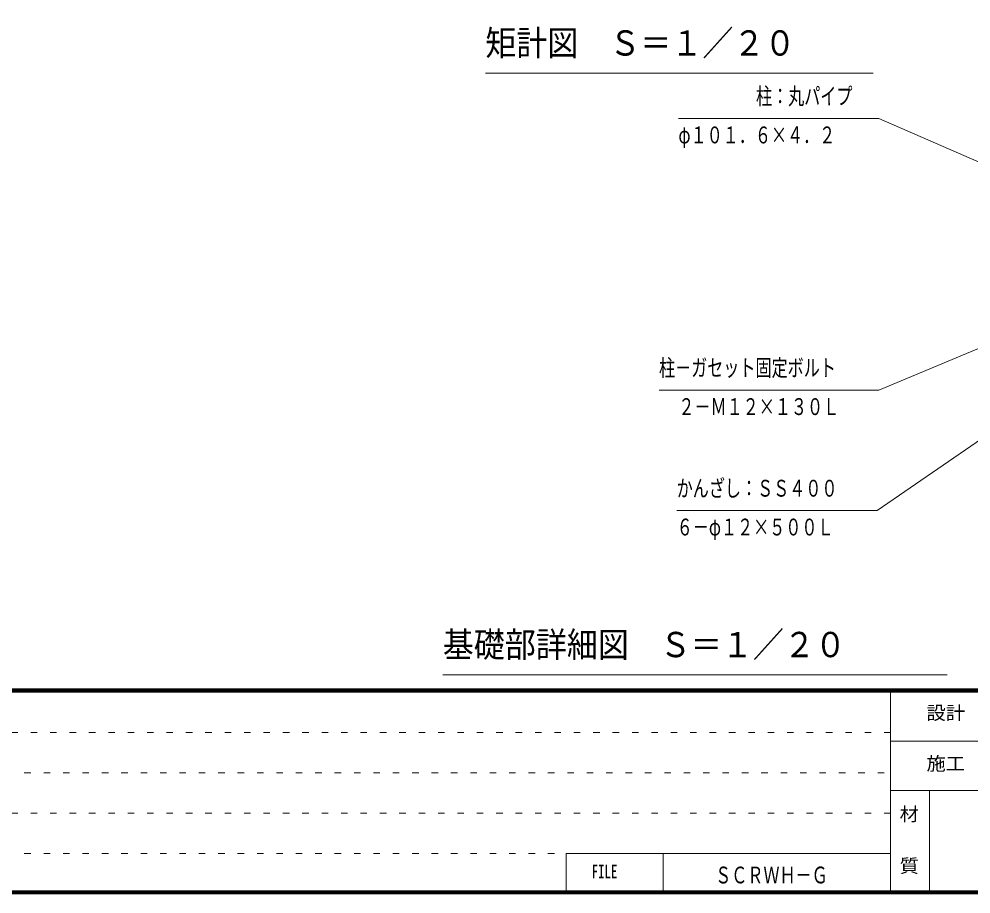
# Model space of a CAD drawing. Units: millimetres, scale not verified, with parts at other scales. Extents: x -34436 to 34436, y -16161 to 16159.
# Drawn here: x 6931 to 18710, y -16161 to -5341 of the extents above; entities that cross this region are included whole.
import ezdxf
from ezdxf.enums import TextEntityAlignment as Align

# ---------------------------------------------------------------- set-up
doc = ezdxf.new("R2010")
doc.units = ezdxf.units.MM
doc.header["$LTSCALE"] = 80
doc.linetypes.add('USER1', pattern=[3, 1, -2])
doc.layers.add('0-1_0-F1TEXT', color=7, linetype='Continuous')
doc.layers.add('0-A_2-52DIM', color=3, linetype='Continuous', lineweight=18)
doc.layers.add('0-C_F-F1PAPER', color=5, linetype='Continuous', lineweight=18)
doc.styles.add('ＭＳ ゴシック', font='')
doc.styles.get('ＭＳ ゴシック').set_extended_font_data('MS Gothic')

msp = doc.modelspace()

# ---------------------------------------------------------------- linework, layer by layer
at = {"layer": '0-A_2-52DIM'}
for p, q in [((12701.12, -6009.1), (17501.12, -6009.1)), ((17570.11, -6569.1), (15090.11, -6569.1)), ((17570.11, -6569.1), (21301.24, -8199.58)), ((12174.17, -13449.1), (18414.17, -13449.1))]:
    msp.add_line(p, q, dxfattribs=at)
for points in [[(21477.24, -8297.93), (17570.11, -9929.1), (14850.1, -9929.1)], [(15068.76, -11418.33), (17548.76, -11418.33), (20815.26, -9175.67)]]:
    msp.add_lwpolyline(points, dxfattribs=at)
at = {"layer": '0-C_F-F1PAPER'}
for p, q in [((34396.13, -13624.99), (-11443.87, -13624.99)), ((-11443.87, -13628.99), (34396.13, -13628.99)), ((34396.13, -13632.99), (-11443.87, -13632.99)), ((-11443.87, -13636.99), (34396.13, -13636.99)), ((34396.13, -13640.99), (-11443.87, -13640.99)), ((-11443.87, -13644.99), (34396.13, -13644.99)), ((34396.13, -13648.99), (-11443.87, -13648.99)), ((-11443.87, -13652.99), (34396.13, -13652.99)), ((34396.13, -13656.99), (-11443.87, -13656.99)), ((-11443.87, -13660.99), (34396.13, -13660.99)), ((34396.13, -13664.99), (-11443.87, -13664.99)), ((17716.14, -16160.99), (17716.14, -13664.99)), ((17716.14, -14272.99), (23796.13, -14272.99)), ((23796.13, -14880.99), (17716.14, -14880.99)), ((18196.13, -14880.99), (18196.13, -16160.99)), ((13703.34, -15661.79), (17716.14, -15661.79)), ((13703.34, -15661.79), (13703.34, -16160.99)), ((14903.34, -16160.99), (14903.34, -15661.79))]:
    msp.add_line(p, q, dxfattribs=at)
at = {"layer": '0-C_F-F1PAPER', "color": 6, "linetype": 'USER1'}
for p, q in [((17716.13, -14164.19), (-11483.87, -14164.19)), ((-11483.87, -14663.39), (17716.14, -14663.39)), ((17716.14, -15162.59), (-11483.87, -15162.59)), ((-11483.87, -15661.79), (13703.34, -15661.79))]:
    msp.add_line(p, q, dxfattribs=at)
at = {"layer": '0-C_F-F1PAPER'}
for points in [[(34436.13, -16160.99), (-11483.87, -16160.99), (-11483.87, 15999.01), (34436.13, 15999.01)], [(34432.13, -16156.99), (-11479.87, -16156.99), (-11479.87, 15995.01), (34432.13, 15995.01)], [(34428.13, -16152.99), (34428.13, 15991.01), (-11475.87, 15991.01), (-11475.87, -16152.99)], [(34424.13, -16148.99), (-11471.87, -16148.99), (-11471.87, 15987.01), (34424.13, 15987.01)], [(34420.13, -16144.99), (34420.13, 15983.01), (-11467.87, 15983.01), (-11467.87, -16144.99)], [(34416.13, -16140.99), (-11463.87, -16140.99), (-11463.87, 15979.01), (34416.13, 15979.01)], [(34412.13, -16136.99), (34412.13, 15975.01), (-11459.87, 15975.01), (-11459.87, -16136.99)], [(34408.13, -16132.99), (-11455.87, -16132.99), (-11455.87, 15971.01), (34408.13, 15971.01)], [(34404.13, -16128.99), (-11451.87, -16128.99), (-11451.87, 15967.01), (34404.13, 15967.01)], [(34400.13, -16124.99), (-11447.87, -16124.99), (-11447.87, 15963.01), (34400.13, 15963.01)], [(34396.13, -16120.99), (34396.13, 15959.01), (-11443.87, 15959.01), (-11443.87, -16120.99)]]:
    msp.add_lwpolyline(points, close=True, dxfattribs=at)

# ---------------------------------------------------------------- texts
at = {"layer": '0-1_0-F1TEXT', "style": 'ＭＳ ゴシック', "width": 0.7}
msp.add_text('ＳＣＲＷＨ－Ｇ', height=208.4, dxfattribs=at).set_placement((15545.28, -16093.51), align=Align.BOTTOM_LEFT)
at = {"layer": '0-A_2-52DIM', "color": 7, "style": 'ＭＳ ゴシック'}
for s, height, width, p in [('矩計図\u3000Ｓ＝１／２０', 312.6, 0.9, (12701.12, -5886.46)), ('柱：丸パイプ', 208.4, 0.7, (16050.1, -6460.68)), ('φ１０１．６×４．２', 208.4, 0.7, (15090.11, -6940.68)), ('柱－ガセット固定ボルト', 208.4, 0.7, (14850.1, -9820.68)), ('２－Ｍ１２×１３０Ｌ', 208.4, 0.7, (15090.11, -10300.68)), ('かんざし：ＳＳ４００', 208.4, 0.7, (15068.76, -11309.91)), ('６－φ１２×５００Ｌ', 208.4, 0.7, (15068.76, -11789.91)), ('基礎部詳細図\u3000Ｓ＝１／２０', 312.6, 0.9, (12174.18, -13326.46))]:
    msp.add_text(s, height=height, dxfattribs=dict(at, width=width)).set_placement(p, align=Align.BOTTOM_LEFT)
at = {"layer": '0-C_F-F1PAPER', "color": 7, "style": 'ＭＳ ゴシック'}
for s, width, p in [('設計', 1.05, (18160.14, -14055.12)), ('施工', 1.05, (18160.14, -14682.25)), ('材', 1.05, (17828.14, -15306.25)), ('質', 1.05, (17828.14, -15946.25)), ('FILE', 0.7, (14017.34, -16016.65))]:
    msp.add_text(s, height=166.7, dxfattribs=dict(at, width=width)).set_placement(p, align=Align.BOTTOM_LEFT)

doc.saveas('drawing.dxf')
